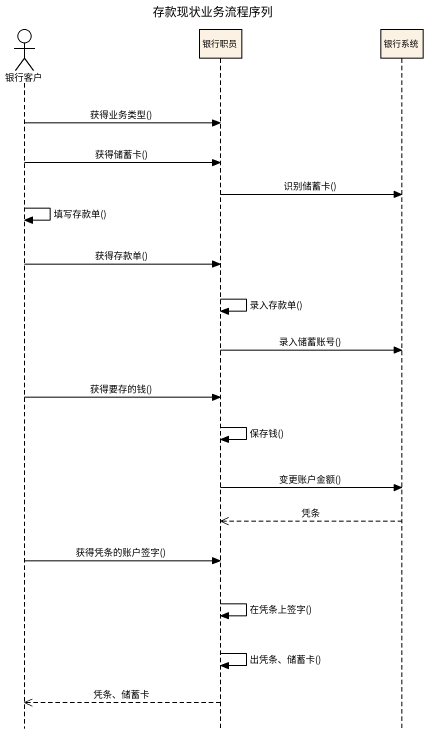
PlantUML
@startuml
title 存款现状业务流程序列
hide footbox
actor 银行客户
participant 银行职员
participant 银行系统

银行客户 -> 银行职员 : 获得业务类型()
银行客户 -> 银行职员 : 获得储蓄卡()
银行职员 -> 银行系统 : 识别储蓄卡()
银行客户 -> 银行客户 : 填写存款单()
银行客户 -> 银行职员 : 获得存款单()
银行职员 -> 银行职员 : 录入存款单()
银行职员 -> 银行系统 : 录入储蓄账号()
银行客户 -> 银行职员 : 获得要存的钱()
银行职员 -> 银行职员 : 保存钱()
银行职员 -> 银行系统 : 变更账户金额()
银行系统 -->> 银行职员 : 凭条
银行客户 -> 银行职员 : 获得凭条的账户签字()
银行职员 -> 银行职员 : 在凭条上签字()
银行职员 -> 银行职员 : 出凭条、储蓄卡()
银行职员 -->> 银行客户 : 凭条、储蓄卡
@enduml
